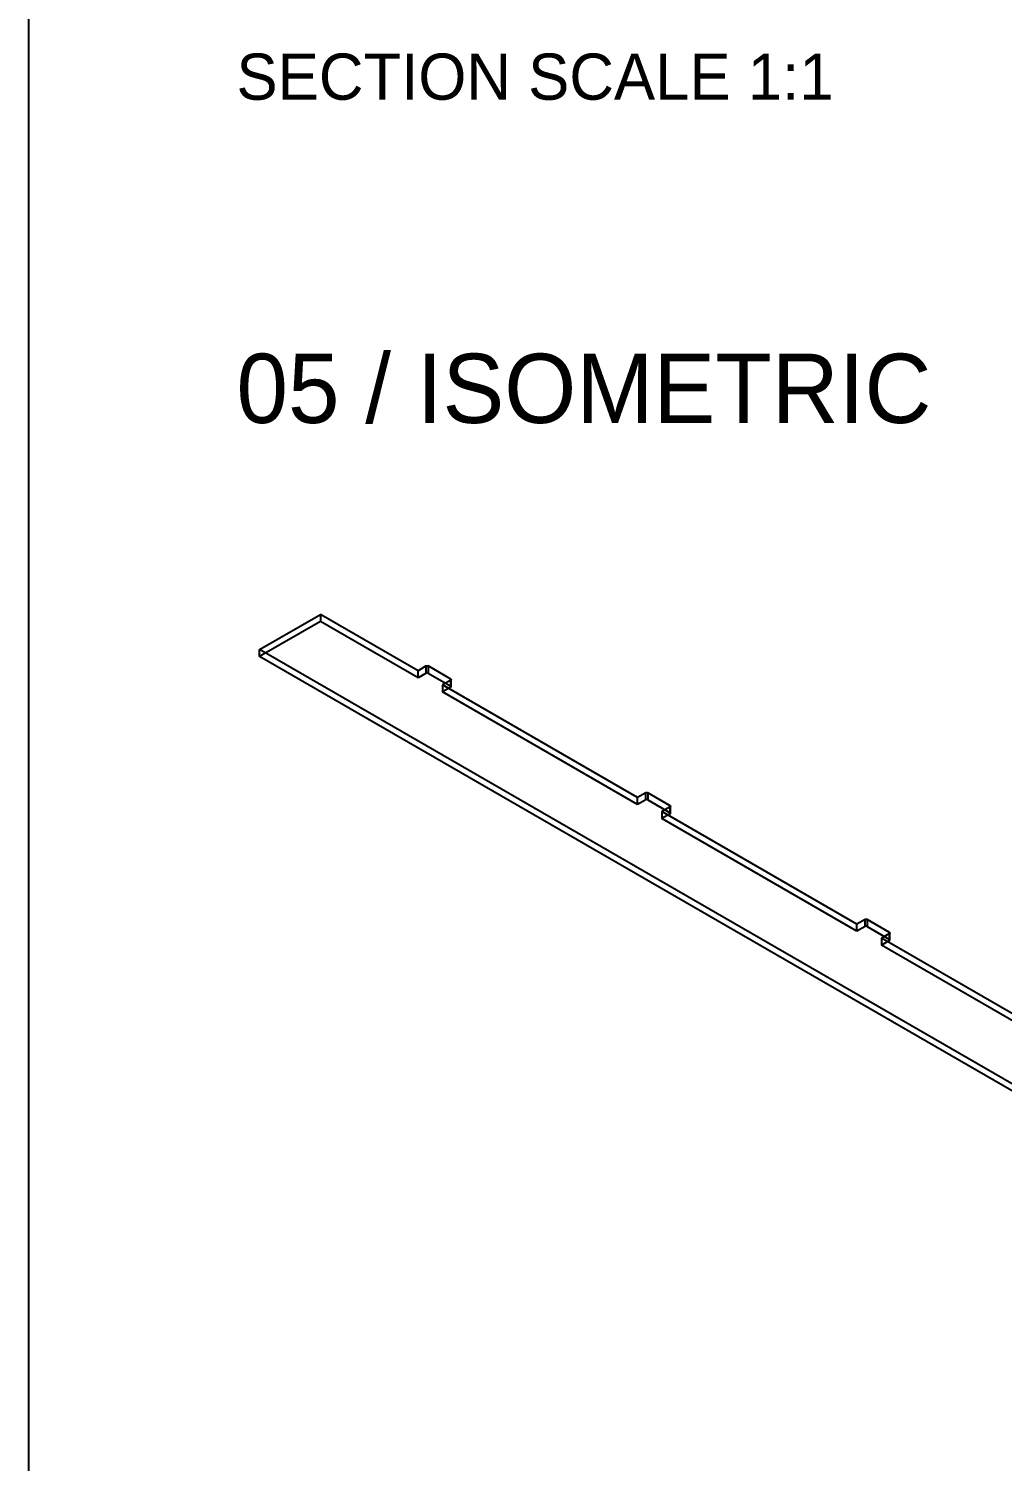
# Model space of a CAD drawing. Header units: inches. Extents: x 1.4 to 100.6, y 1.4 to 64.6.
# Drawn here: x 79.5 to 90.04, y 31.8 to 47.31 of the extents above; entities that cross this region are included whole.
import ezdxf

# ---------------------------------------------------------------- set-up
doc = ezdxf.new("R2010")
doc.units = ezdxf.units.IN
doc.header["$MEASUREMENT"] = 0

msp = doc.modelspace()

# ---------------------------------------------------------------- linework, layer by layer
at = {"layer": 'OUTLINE'}
for p, q in [((79.5, 56.625), (79.5, 5.583)), ((82, 40.588), (82.66, 40.969)), ((83.716, 40.36), (82.66, 40.969)), ((82.66, 40.969), (82.66, 40.893)), ((82.66, 40.893), (82, 40.512)), ((83.716, 40.283), (82.66, 40.893)), ((96.257, 32.357), (82, 40.588)), ((82, 40.512), (82, 40.588)), ((96.257, 32.281), (82, 40.512)), ((83.805, 40.411), (83.716, 40.36)), ((83.716, 40.283), (83.716, 40.36)), ((83.805, 40.335), (83.716, 40.283)), ((83.805, 40.411), (83.805, 40.411)), ((83.805, 40.411), (83.805, 40.411)), ((83.805, 40.411), (83.805, 40.411)), ((83.805, 40.411), (83.806, 40.411)), ((83.805, 40.335), (83.805, 40.411)), ((83.806, 40.335), (83.805, 40.335)), ((83.805, 40.335), (83.805, 40.335)), ((83.805, 40.335), (83.805, 40.335)), ((83.805, 40.335), (83.805, 40.335)), ((83.806, 40.411), (83.806, 40.412)), ((83.806, 40.412), (83.807, 40.412)), ((83.806, 40.411), (83.806, 40.411)), ((83.807, 40.335), (83.806, 40.335)), ((83.806, 40.335), (83.806, 40.335)), ((83.806, 40.335), (83.806, 40.335)), ((83.807, 40.412), (83.807, 40.412)), ((83.807, 40.412), (83.807, 40.412)), ((83.807, 40.412), (83.808, 40.412)), ((83.808, 40.336), (83.807, 40.336)), ((83.807, 40.336), (83.807, 40.336)), ((83.807, 40.336), (83.807, 40.335)), ((83.808, 40.412), (83.808, 40.412)), ((83.808, 40.412), (83.808, 40.412)), ((83.808, 40.412), (83.808, 40.412)), ((83.808, 40.412), (83.809, 40.412)), ((83.809, 40.336), (83.808, 40.336)), ((83.808, 40.336), (83.808, 40.336)), ((83.808, 40.336), (83.808, 40.336)), ((83.808, 40.336), (83.808, 40.336)), ((83.809, 40.412), (83.809, 40.413)), ((83.809, 40.413), (83.81, 40.413)), ((83.809, 40.412), (83.809, 40.412)), ((83.81, 40.336), (83.809, 40.336)), ((83.809, 40.336), (83.809, 40.336)), ((83.809, 40.336), (83.809, 40.336)), ((83.81, 40.413), (83.81, 40.413)), ((83.81, 40.413), (83.81, 40.413)), ((83.81, 40.413), (83.811, 40.413)), ((83.811, 40.337), (83.81, 40.337)), ((83.81, 40.337), (83.81, 40.337)), ((83.81, 40.337), (83.81, 40.336)), ((83.811, 40.413), (83.811, 40.413)), ((83.811, 40.413), (83.812, 40.413)), ((83.812, 40.337), (83.811, 40.337)), ((83.811, 40.337), (83.811, 40.337)), ((83.812, 40.413), (83.812, 40.413)), ((83.812, 40.413), (83.812, 40.413)), ((83.812, 40.413), (83.813, 40.413)), ((83.813, 40.337), (83.812, 40.337)), ((83.812, 40.337), (83.812, 40.337)), ((83.812, 40.337), (83.812, 40.337)), ((83.813, 40.413), (83.813, 40.413)), ((83.813, 40.413), (83.813, 40.413)), ((83.813, 40.413), (83.814, 40.413)), ((83.814, 40.337), (83.813, 40.337)), ((83.813, 40.337), (83.813, 40.337)), ((83.813, 40.337), (83.813, 40.337)), ((83.814, 40.413), (83.814, 40.413)), ((83.814, 40.413), (83.814, 40.413)), ((83.814, 40.413), (83.815, 40.413)), ((83.815, 40.337), (83.814, 40.337)), ((83.814, 40.337), (83.814, 40.337)), ((83.814, 40.337), (83.814, 40.337)), ((83.815, 40.413), (83.815, 40.413)), ((83.815, 40.413), (83.815, 40.413)), ((83.815, 40.413), (83.816, 40.413)), ((83.816, 40.337), (83.815, 40.337)), ((83.815, 40.337), (83.815, 40.337)), ((83.815, 40.337), (83.815, 40.337)), ((83.816, 40.413), (83.816, 40.413)), ((83.816, 40.413), (83.817, 40.413)), ((83.817, 40.337), (83.816, 40.337)), ((83.816, 40.337), (83.816, 40.337)), ((83.817, 40.413), (83.817, 40.413)), ((83.817, 40.413), (83.817, 40.413)), ((83.817, 40.413), (83.818, 40.413)), ((83.818, 40.337), (83.817, 40.337)), ((83.817, 40.337), (83.817, 40.337)), ((83.817, 40.337), (83.817, 40.337)), ((83.818, 40.413), (83.818, 40.413)), ((83.818, 40.413), (83.818, 40.413)), ((83.818, 40.413), (83.819, 40.413)), ((83.819, 40.337), (83.818, 40.337)), ((83.818, 40.337), (83.818, 40.337)), ((83.818, 40.337), (83.818, 40.337)), ((83.819, 40.413), (83.819, 40.413)), ((83.819, 40.413), (83.819, 40.413)), ((83.819, 40.413), (83.82, 40.413)), ((83.82, 40.337), (83.819, 40.337)), ((83.819, 40.337), (83.819, 40.337)), ((83.819, 40.337), (83.819, 40.337)), ((83.82, 40.413), (83.82, 40.413)), ((83.82, 40.413), (83.82, 40.413)), ((83.82, 40.413), (83.821, 40.413)), ((83.82, 40.336), (83.82, 40.337)), ((83.82, 40.337), (83.82, 40.337)), ((83.821, 40.336), (83.82, 40.336)), ((83.821, 40.413), (83.821, 40.412)), ((83.821, 40.412), (83.821, 40.412)), ((83.821, 40.412), (83.822, 40.412)), ((83.822, 40.336), (83.821, 40.336)), ((83.821, 40.336), (83.821, 40.336)), ((83.821, 40.336), (83.821, 40.336)), ((83.822, 40.412), (83.822, 40.412)), ((83.822, 40.412), (83.822, 40.412)), ((83.822, 40.412), (83.823, 40.412)), ((83.823, 40.336), (83.822, 40.336)), ((83.822, 40.336), (83.822, 40.336)), ((83.822, 40.336), (83.822, 40.336)), ((83.823, 40.412), (83.823, 40.412)), ((83.823, 40.412), (83.823, 40.412)), ((83.823, 40.412), (83.824, 40.412)), ((83.824, 40.335), (83.823, 40.336)), ((83.823, 40.336), (83.823, 40.336)), ((83.823, 40.336), (83.823, 40.336)), ((83.824, 40.412), (83.824, 40.412)), ((83.824, 40.412), (83.824, 40.411)), ((83.824, 40.411), (83.824, 40.411)), ((83.824, 40.411), (83.825, 40.411)), ((83.825, 40.335), (83.824, 40.335)), ((83.824, 40.335), (83.824, 40.335)), ((83.824, 40.335), (83.824, 40.335)), ((83.824, 40.335), (83.824, 40.335)), ((83.825, 40.411), (83.825, 40.411)), ((83.825, 40.411), (83.825, 40.411)), ((83.825, 40.411), (83.825, 40.411)), ((83.825, 40.411), (83.825, 40.335)), ((84.069, 40.27), (83.825, 40.411)), ((83.825, 40.335), (84.069, 40.194)), ((83.825, 40.335), (83.825, 40.335)), ((83.825, 40.335), (83.825, 40.335)), ((83.825, 40.335), (83.825, 40.335)), ((84.069, 40.258), (83.98, 40.207)), ((83.98, 40.207), (83.98, 40.131)), ((86.092, 38.988), (83.98, 40.207)), ((84.069, 40.182), (83.98, 40.131)), ((84.069, 40.194), (84.069, 40.27)), ((84.069, 40.27), (84.069, 40.27)), ((84.069, 40.27), (84.069, 40.27)), ((84.069, 40.27), (84.069, 40.27)), ((84.069, 40.27), (84.07, 40.27)), ((84.07, 40.259), (84.069, 40.259)), ((84.069, 40.259), (84.069, 40.259)), ((84.069, 40.259), (84.069, 40.258)), ((84.069, 40.258), (84.069, 40.182)), ((84.069, 40.258), (84.069, 40.258)), ((84.07, 40.193), (84.069, 40.194)), ((84.069, 40.194), (84.069, 40.194)), ((84.069, 40.194), (84.069, 40.194)), ((84.069, 40.194), (84.069, 40.194)), ((84.069, 40.182), (84.069, 40.183)), ((84.069, 40.183), (84.07, 40.183)), ((84.069, 40.182), (84.069, 40.182)), ((84.069, 40.182), (84.069, 40.182)), ((84.07, 40.27), (84.07, 40.27)), ((84.07, 40.27), (84.07, 40.269)), ((84.07, 40.269), (84.07, 40.269)), ((84.07, 40.269), (84.071, 40.269)), ((84.071, 40.26), (84.07, 40.259)), ((84.07, 40.259), (84.07, 40.259)), ((84.07, 40.259), (84.07, 40.259)), ((84.07, 40.259), (84.07, 40.259)), ((84.071, 40.193), (84.07, 40.193)), ((84.07, 40.193), (84.07, 40.193)), ((84.07, 40.193), (84.07, 40.193)), ((84.07, 40.193), (84.07, 40.193)), ((84.07, 40.183), (84.07, 40.183)), ((84.07, 40.183), (84.07, 40.183)), ((84.07, 40.183), (84.07, 40.183)), ((84.07, 40.183), (84.071, 40.183)), ((84.071, 40.269), (84.071, 40.269)), ((84.071, 40.269), (84.071, 40.269)), ((84.071, 40.269), (84.071, 40.268)), ((84.071, 40.268), (84.071, 40.268)), ((84.071, 40.268), (84.071, 40.268)), ((84.071, 40.268), (84.072, 40.268)), ((84.072, 40.261), (84.071, 40.26)), ((84.071, 40.26), (84.071, 40.26)), ((84.071, 40.26), (84.071, 40.26)), ((84.071, 40.26), (84.071, 40.26)), ((84.071, 40.26), (84.071, 40.26)), ((84.071, 40.26), (84.071, 40.26)), ((84.071, 40.192), (84.071, 40.193)), ((84.071, 40.193), (84.071, 40.193)), ((84.072, 40.192), (84.071, 40.192)), ((84.071, 40.192), (84.071, 40.192)), ((84.071, 40.192), (84.071, 40.192)), ((84.071, 40.192), (84.071, 40.192)), ((84.071, 40.183), (84.071, 40.184)), ((84.071, 40.184), (84.071, 40.184)), ((84.071, 40.184), (84.071, 40.184)), ((84.071, 40.184), (84.071, 40.184)), ((84.071, 40.184), (84.071, 40.184)), ((84.071, 40.184), (84.072, 40.184)), ((84.072, 40.268), (84.072, 40.268)), ((84.072, 40.268), (84.072, 40.268)), ((84.072, 40.268), (84.072, 40.267)), ((84.072, 40.267), (84.072, 40.267)), ((84.072, 40.267), (84.072, 40.267)), ((84.072, 40.267), (84.072, 40.267)), ((84.072, 40.267), (84.072, 40.267)), ((84.072, 40.267), (84.073, 40.266)), ((84.073, 40.262), (84.072, 40.262)), ((84.072, 40.262), (84.072, 40.262)), ((84.072, 40.262), (84.072, 40.262)), ((84.072, 40.262), (84.072, 40.261)), ((84.072, 40.261), (84.072, 40.261)), ((84.072, 40.261), (84.072, 40.261)), ((84.072, 40.261), (84.072, 40.261)), ((84.072, 40.261), (84.072, 40.261)), ((84.072, 40.191), (84.072, 40.192)), ((84.072, 40.192), (84.072, 40.192)), ((84.072, 40.19), (84.072, 40.191)), ((84.072, 40.191), (84.072, 40.191)), ((84.072, 40.191), (84.072, 40.191)), ((84.072, 40.191), (84.072, 40.191)), ((84.072, 40.191), (84.072, 40.191)), ((84.073, 40.19), (84.072, 40.19)), ((84.072, 40.185), (84.072, 40.186)), ((84.072, 40.186), (84.072, 40.186)), ((84.072, 40.186), (84.073, 40.186)), ((84.072, 40.184), (84.072, 40.185)), ((84.072, 40.185), (84.072, 40.185)), ((84.072, 40.185), (84.072, 40.185)), ((84.072, 40.185), (84.072, 40.185)), ((84.072, 40.185), (84.072, 40.185)), ((84.073, 40.266), (84.073, 40.266)), ((84.073, 40.266), (84.073, 40.266)), ((84.073, 40.266), (84.073, 40.266)), ((84.073, 40.266), (84.073, 40.266)), ((84.073, 40.266), (84.073, 40.265)), ((84.073, 40.265), (84.073, 40.265)), ((84.073, 40.265), (84.073, 40.265)), ((84.073, 40.265), (84.073, 40.265)), ((84.073, 40.265), (84.073, 40.265)), ((84.073, 40.265), (84.073, 40.264)), ((84.073, 40.264), (84.073, 40.264)), ((84.073, 40.264), (84.073, 40.264)), ((84.073, 40.264), (84.073, 40.264)), ((84.073, 40.264), (84.073, 40.263)), ((84.073, 40.263), (84.073, 40.263)), ((84.073, 40.263), (84.073, 40.263)), ((84.073, 40.263), (84.073, 40.263)), ((84.073, 40.263), (84.073, 40.263)), ((84.073, 40.263), (84.073, 40.262)), ((84.073, 40.262), (84.073, 40.262)), ((84.073, 40.189), (84.073, 40.19)), ((84.073, 40.19), (84.073, 40.19)), ((84.073, 40.19), (84.073, 40.19)), ((84.073, 40.19), (84.073, 40.19)), ((84.073, 40.188), (84.073, 40.189)), ((84.073, 40.189), (84.073, 40.189)), ((84.073, 40.189), (84.073, 40.189)), ((84.073, 40.189), (84.073, 40.189)), ((84.073, 40.189), (84.073, 40.189)), ((84.073, 40.187), (84.073, 40.188)), ((84.073, 40.188), (84.073, 40.188)), ((84.073, 40.188), (84.073, 40.188)), ((84.073, 40.188), (84.073, 40.188)), ((84.073, 40.186), (84.073, 40.187)), ((84.073, 40.187), (84.073, 40.187)), ((84.073, 40.187), (84.073, 40.187)), ((84.073, 40.187), (84.073, 40.187)), ((84.073, 40.187), (84.073, 40.187)), ((84.073, 40.186), (84.073, 40.186)), ((84.073, 40.186), (84.073, 40.186)), ((86.092, 38.911), (83.98, 40.131)), ((86.181, 39.039), (86.092, 38.988)), ((86.092, 38.911), (86.092, 38.988)), ((86.181, 38.963), (86.092, 38.911)), ((86.181, 39.039), (86.181, 39.039)), ((86.181, 39.039), (86.181, 39.039)), ((86.181, 39.039), (86.182, 39.039)), ((86.181, 38.963), (86.181, 39.039)), ((86.182, 38.963), (86.181, 38.963)), ((86.181, 38.963), (86.181, 38.963)), ((86.181, 38.963), (86.181, 38.963)), ((86.182, 39.039), (86.182, 39.04)), ((86.182, 39.04), (86.182, 39.04)), ((86.182, 39.04), (86.183, 39.04)), ((86.182, 39.039), (86.182, 39.039)), ((86.183, 38.964), (86.182, 38.963)), ((86.182, 38.963), (86.182, 38.963)), ((86.182, 38.963), (86.182, 38.963)), ((86.182, 38.963), (86.182, 38.963)), ((86.183, 39.04), (86.183, 39.04)), ((86.183, 39.04), (86.183, 39.04)), ((86.183, 39.04), (86.184, 39.04)), ((86.184, 38.964), (86.183, 38.964)), ((86.183, 38.964), (86.183, 38.964)), ((86.183, 38.964), (86.183, 38.964)), ((86.184, 39.04), (86.184, 39.04)), ((86.184, 39.04), (86.184, 39.04)), ((86.184, 39.04), (86.185, 39.04)), ((86.185, 38.964), (86.184, 38.964)), ((86.184, 38.964), (86.184, 38.964)), ((86.184, 38.964), (86.184, 38.964)), ((86.185, 39.04), (86.185, 39.041)), ((86.185, 39.041), (86.185, 39.041)), ((86.185, 39.041), (86.186, 39.041)), ((86.186, 38.964), (86.185, 38.964)), ((86.185, 38.964), (86.185, 38.964)), ((86.185, 38.964), (86.185, 38.964)), ((86.186, 39.041), (86.186, 39.041)), ((86.186, 39.041), (86.186, 39.041)), ((86.186, 39.041), (86.187, 39.041)), ((86.187, 38.965), (86.186, 38.965)), ((86.186, 38.965), (86.186, 38.965)), ((86.186, 38.965), (86.186, 38.964)), ((86.187, 39.041), (86.187, 39.041)), ((86.187, 39.041), (86.187, 39.041)), ((86.187, 39.041), (86.188, 39.041)), ((86.188, 38.965), (86.187, 38.965)), ((86.187, 38.965), (86.187, 38.965)), ((86.187, 38.965), (86.187, 38.965)), ((86.188, 39.041), (86.188, 39.041)), ((86.188, 39.041), (86.188, 39.041)), ((86.188, 39.041), (86.189, 39.041)), ((86.189, 38.965), (86.188, 38.965)), ((86.188, 38.965), (86.188, 38.965)), ((86.188, 38.965), (86.188, 38.965)), ((86.189, 39.041), (86.189, 39.041)), ((86.189, 39.041), (86.189, 39.041)), ((86.189, 39.041), (86.19, 39.041)), ((86.19, 38.965), (86.189, 38.965)), ((86.189, 38.965), (86.189, 38.965)), ((86.189, 38.965), (86.189, 38.965)), ((86.19, 39.041), (86.19, 39.041)), ((86.19, 39.041), (86.19, 39.041)), ((86.19, 39.041), (86.191, 39.041)), ((86.191, 38.965), (86.19, 38.965)), ((86.19, 38.965), (86.19, 38.965)), ((86.19, 38.965), (86.19, 38.965)), ((86.191, 39.041), (86.191, 39.041)), ((86.191, 39.041), (86.192, 39.041)), ((86.192, 38.965), (86.191, 38.965)), ((86.191, 38.965), (86.191, 38.965)), ((86.192, 39.041), (86.192, 39.041)), ((86.192, 39.041), (86.192, 39.041)), ((86.192, 39.041), (86.193, 39.041)), ((86.193, 38.965), (86.192, 38.965)), ((86.192, 38.965), (86.192, 38.965)), ((86.192, 38.965), (86.192, 38.965)), ((86.193, 39.041), (86.193, 39.041)), ((86.193, 39.041), (86.193, 39.041)), ((86.193, 39.041), (86.194, 39.041)), ((86.194, 38.965), (86.193, 38.965)), ((86.193, 38.965), (86.193, 38.965)), ((86.193, 38.965), (86.193, 38.965)), ((86.194, 39.041), (86.194, 39.041)), ((86.194, 39.041), (86.194, 39.041)), ((86.194, 39.041), (86.195, 39.041)), ((86.195, 38.965), (86.194, 38.965)), ((86.194, 38.965), (86.194, 38.965)), ((86.194, 38.965), (86.194, 38.965)), ((86.195, 39.041), (86.195, 39.041)), ((86.195, 39.041), (86.195, 39.041)), ((86.195, 39.041), (86.196, 39.041)), ((86.196, 38.965), (86.195, 38.965)), ((86.195, 38.965), (86.195, 38.965)), ((86.195, 38.965), (86.195, 38.965)), ((86.196, 39.041), (86.196, 39.041)), ((86.196, 39.041), (86.196, 39.041)), ((86.196, 39.041), (86.197, 39.041)), ((86.197, 38.964), (86.196, 38.965)), ((86.196, 38.965), (86.196, 38.965)), ((86.196, 38.965), (86.196, 38.965)), ((86.197, 39.041), (86.197, 39.041)), ((86.197, 39.041), (86.197, 39.041)), ((86.197, 39.041), (86.198, 39.04)), ((86.198, 38.964), (86.197, 38.964)), ((86.197, 38.964), (86.197, 38.964)), ((86.197, 38.964), (86.197, 38.964)), ((86.198, 39.04), (86.198, 39.04)), ((86.198, 39.04), (86.198, 39.04)), ((86.198, 39.04), (86.199, 39.04)), ((86.199, 38.964), (86.198, 38.964)), ((86.198, 38.964), (86.198, 38.964)), ((86.198, 38.964), (86.198, 38.964)), ((86.199, 39.04), (86.199, 39.04)), ((86.199, 39.04), (86.199, 39.04)), ((86.199, 39.04), (86.2, 39.04)), ((86.2, 38.964), (86.199, 38.964)), ((86.199, 38.964), (86.199, 38.964)), ((86.199, 38.964), (86.199, 38.964)), ((86.2, 39.04), (86.2, 39.04)), ((86.2, 39.04), (86.2, 39.04)), ((86.2, 39.04), (86.201, 39.039)), ((86.2, 38.963), (86.2, 38.964)), ((86.201, 38.963), (86.2, 38.963)), ((86.2, 38.963), (86.2, 38.963)), ((86.201, 39.039), (86.201, 39.039)), ((86.201, 39.039), (86.201, 39.039)), ((86.201, 39.039), (86.201, 39.039)), ((86.201, 39.039), (86.202, 39.039)), ((86.202, 38.963), (86.201, 38.963)), ((86.201, 38.963), (86.201, 38.963)), ((86.201, 38.963), (86.201, 38.963)), ((86.201, 38.963), (86.201, 38.963)), ((86.202, 39.039), (86.202, 38.963)), ((86.445, 38.898), (86.202, 39.039)), ((86.202, 38.963), (86.445, 38.822)), ((86.445, 38.886), (86.356, 38.835)), ((86.356, 38.835), (86.356, 38.759)), ((88.468, 37.616), (86.356, 38.835)), ((86.445, 38.81), (86.356, 38.759)), ((86.445, 38.822), (86.445, 38.898)), ((86.445, 38.898), (86.445, 38.898)), ((86.445, 38.898), (86.445, 38.898)), ((86.445, 38.898), (86.446, 38.898)), ((86.446, 38.887), (86.445, 38.887)), ((86.445, 38.887), (86.445, 38.887)), ((86.445, 38.887), (86.445, 38.886)), ((86.445, 38.886), (86.445, 38.81)), ((86.446, 38.822), (86.445, 38.822)), ((86.445, 38.822), (86.445, 38.822)), ((86.445, 38.822), (86.445, 38.822)), ((86.445, 38.81), (86.445, 38.811)), ((86.445, 38.811), (86.446, 38.811)), ((86.445, 38.81), (86.445, 38.81)), ((86.446, 38.898), (86.446, 38.898)), ((86.446, 38.898), (86.446, 38.898)), ((86.446, 38.898), (86.446, 38.897)), ((86.446, 38.897), (86.446, 38.897)), ((86.446, 38.897), (86.447, 38.897)), ((86.447, 38.888), (86.446, 38.888)), ((86.446, 38.888), (86.446, 38.887)), ((86.446, 38.887), (86.446, 38.887)), ((86.446, 38.887), (86.446, 38.887)), ((86.446, 38.887), (86.446, 38.887)), ((86.446, 38.821), (86.446, 38.822)), ((86.446, 38.822), (86.446, 38.822)), ((86.447, 38.821), (86.446, 38.821)), ((86.446, 38.821), (86.446, 38.821)), ((86.446, 38.821), (86.446, 38.821)), ((86.446, 38.811), (86.446, 38.811)), ((86.446, 38.811), (86.446, 38.811)), ((86.446, 38.811), (86.446, 38.811)), ((86.446, 38.811), (86.446, 38.811)), ((86.446, 38.811), (86.447, 38.811)), ((86.447, 38.897), (86.447, 38.897)), ((86.447, 38.897), (86.447, 38.897)), ((86.447, 38.897), (86.447, 38.897)), ((86.447, 38.897), (86.447, 38.896)), ((86.447, 38.896), (86.448, 38.896)), ((86.448, 38.889), (86.447, 38.888)), ((86.447, 38.888), (86.447, 38.888)), ((86.447, 38.888), (86.447, 38.888)), ((86.447, 38.888), (86.447, 38.888)), ((86.447, 38.888), (86.447, 38.888)), ((86.447, 38.82), (86.447, 38.821)), ((86.447, 38.821), (86.447, 38.821)), ((86.447, 38.821), (86.447, 38.821)), ((86.448, 38.82), (86.447, 38.82)), ((86.447, 38.82), (86.447, 38.82)), ((86.447, 38.811), (86.447, 38.812)), ((86.447, 38.812), (86.447, 38.812)), ((86.447, 38.812), (86.447, 38.812)), ((86.447, 38.812), (86.447, 38.812)), ((86.447, 38.812), (86.448, 38.812)), ((86.448, 38.896), (86.448, 38.896)), ((86.448, 38.896), (86.448, 38.896)), ((86.448, 38.896), (86.448, 38.896)), ((86.448, 38.896), (86.448, 38.895)), ((86.448, 38.895), (86.448, 38.895)), ((86.448, 38.895), (86.448, 38.895)), ((86.448, 38.895), (86.448, 38.895)), ((86.448, 38.895), (86.449, 38.895)), ((86.449, 38.89), (86.448, 38.89)), ((86.448, 38.89), (86.448, 38.89)), ((86.448, 38.89), (86.448, 38.89)), ((86.448, 38.89), (86.448, 38.889)), ((86.448, 38.889), (86.448, 38.889)), ((86.448, 38.889), (86.448, 38.889)), ((86.448, 38.889), (86.448, 38.889)), ((86.448, 38.889), (86.448, 38.889)), ((86.448, 38.819), (86.448, 38.82)), ((86.448, 38.82), (86.448, 38.82)), ((86.448, 38.82), (86.448, 38.82)), ((86.449, 38.818), (86.448, 38.819)), ((86.448, 38.819), (86.448, 38.819)), ((86.448, 38.819), (86.448, 38.819)), ((86.448, 38.819), (86.448, 38.819)), ((86.448, 38.819), (86.448, 38.819)), ((86.448, 38.813), (86.448, 38.814)), ((86.448, 38.814), (86.448, 38.814)), ((86.448, 38.814), (86.449, 38.814)), ((86.448, 38.812), (86.448, 38.813)), ((86.448, 38.813), (86.448, 38.813)), ((86.448, 38.813), (86.448, 38.813)), ((86.448, 38.813), (86.448, 38.813)), ((86.448, 38.813), (86.448, 38.813)), ((86.449, 38.895), (86.449, 38.894)), ((86.449, 38.894), (86.449, 38.894)), ((86.449, 38.894), (86.449, 38.894)), ((86.449, 38.894), (86.449, 38.894)), ((86.449, 38.894), (86.449, 38.894)), ((86.449, 38.894), (86.449, 38.893)), ((86.449, 38.893), (86.449, 38.893)), ((86.449, 38.893), (86.449, 38.893)), ((86.449, 38.893), (86.449, 38.893)), ((86.449, 38.893), (86.449, 38.893)), ((86.449, 38.893), (86.449, 38.892)), ((86.449, 38.892), (86.449, 38.892)), ((86.449, 38.892), (86.449, 38.892)), ((86.449, 38.892), (86.449, 38.892)), ((86.449, 38.892), (86.449, 38.892)), ((86.449, 38.892), (86.449, 38.891)), ((86.449, 38.891), (86.449, 38.891)), ((86.449, 38.891), (86.449, 38.891)), ((86.449, 38.891), (86.449, 38.891)), ((86.449, 38.891), (86.449, 38.891)), ((86.449, 38.891), (86.449, 38.89)), ((86.449, 38.89), (86.449, 38.89)), ((86.449, 38.817), (86.449, 38.818)), ((86.449, 38.818), (86.449, 38.818)), ((86.449, 38.818), (86.449, 38.818)), ((86.449, 38.818), (86.449, 38.818)), ((86.449, 38.818), (86.449, 38.818)), ((86.449, 38.816), (86.449, 38.817)), ((86.449, 38.817), (86.449, 38.817)), ((86.449, 38.817), (86.449, 38.817)), ((86.449, 38.817), (86.449, 38.817)), ((86.449, 38.817), (86.449, 38.817)), ((86.449, 38.815), (86.449, 38.816)), ((86.449, 38.816), (86.449, 38.816)), ((86.449, 38.816), (86.449, 38.816)), ((86.449, 38.816), (86.449, 38.816)), ((86.449, 38.816), (86.449, 38.816)), ((86.449, 38.814), (86.449, 38.815)), ((86.449, 38.815), (86.449, 38.815)), ((86.449, 38.815), (86.449, 38.815)), ((86.449, 38.815), (86.449, 38.815)), ((86.449, 38.815), (86.449, 38.815)), ((86.449, 38.814), (86.449, 38.814)), ((86.449, 38.814), (86.449, 38.814)), ((88.468, 37.54), (86.356, 38.759)), ((88.557, 37.667), (88.468, 37.616)), ((88.468, 37.54), (88.468, 37.616)), ((88.557, 37.591), (88.468, 37.54)), ((88.557, 37.591), (88.557, 37.667)), ((88.557, 37.667), (88.557, 37.667)), ((88.557, 37.667), (88.557, 37.667)), ((88.557, 37.667), (88.558, 37.667)), ((88.558, 37.591), (88.557, 37.591)), ((88.557, 37.591), (88.557, 37.591)), ((88.557, 37.591), (88.557, 37.591)), ((88.558, 37.667), (88.558, 37.668)), ((88.558, 37.668), (88.558, 37.668)), ((88.558, 37.668), (88.559, 37.668)), ((88.559, 37.592), (88.558, 37.591)), ((88.558, 37.591), (88.558, 37.591)), ((88.558, 37.591), (88.558, 37.591)), ((88.559, 37.668), (88.559, 37.668)), ((88.559, 37.668), (88.559, 37.668)), ((88.559, 37.668), (88.559, 37.668)), ((88.559, 37.668), (88.56, 37.668)), ((88.56, 37.592), (88.559, 37.592)), ((88.559, 37.592), (88.559, 37.592)), ((88.559, 37.592), (88.559, 37.592)), ((88.559, 37.592), (88.559, 37.592)), ((88.56, 37.668), (88.561, 37.669)), ((88.56, 37.668), (88.56, 37.668)), ((88.56, 37.668), (88.56, 37.668)), ((88.561, 37.592), (88.56, 37.592)), ((88.56, 37.592), (88.56, 37.592)), ((88.56, 37.592), (88.56, 37.592)), ((88.561, 37.669), (88.561, 37.669)), ((88.561, 37.669), (88.561, 37.669)), ((88.561, 37.669), (88.562, 37.669)), ((88.562, 37.593), (88.561, 37.593)), ((88.561, 37.593), (88.561, 37.592)), ((88.561, 37.592), (88.561, 37.592)), ((88.562, 37.669), (88.562, 37.669)), ((88.562, 37.669), (88.562, 37.669)), ((88.562, 37.669), (88.563, 37.669)), ((88.563, 37.593), (88.562, 37.593)), ((88.562, 37.593), (88.562, 37.593)), ((88.562, 37.593), (88.562, 37.593)), ((88.563, 37.669), (88.563, 37.669)), ((88.563, 37.669), (88.563, 37.669)), ((88.563, 37.669), (88.564, 37.669)), ((88.564, 37.593), (88.563, 37.593)), ((88.563, 37.593), (88.563, 37.593)), ((88.563, 37.593), (88.563, 37.593)), ((88.564, 37.669), (88.564, 37.669)), ((88.564, 37.669), (88.564, 37.669)), ((88.564, 37.669), (88.565, 37.669)), ((88.565, 37.593), (88.564, 37.593)), ((88.564, 37.593), (88.564, 37.593)), ((88.564, 37.593), (88.564, 37.593)), ((88.565, 37.669), (88.565, 37.669)), ((88.565, 37.669), (88.565, 37.669)), ((88.565, 37.669), (88.566, 37.669)), ((88.566, 37.593), (88.565, 37.593)), ((88.565, 37.593), (88.565, 37.593)), ((88.565, 37.593), (88.565, 37.593)), ((88.566, 37.669), (88.566, 37.669)), ((88.566, 37.669), (88.567, 37.669)), ((88.567, 37.593), (88.566, 37.593)), ((88.566, 37.593), (88.566, 37.593)), ((88.567, 37.669), (88.567, 37.669)), ((88.567, 37.669), (88.567, 37.669)), ((88.567, 37.669), (88.568, 37.669)), ((88.568, 37.593), (88.567, 37.593)), ((88.567, 37.593), (88.567, 37.593)), ((88.567, 37.593), (88.567, 37.593)), ((88.568, 37.669), (88.568, 37.669)), ((88.568, 37.669), (88.568, 37.669)), ((88.568, 37.669), (88.569, 37.669)), ((88.569, 37.593), (88.568, 37.593)), ((88.568, 37.593), (88.568, 37.593)), ((88.568, 37.593), (88.568, 37.593)), ((88.569, 37.669), (88.569, 37.669)), ((88.569, 37.669), (88.569, 37.669)), ((88.569, 37.669), (88.57, 37.669)), ((88.57, 37.593), (88.569, 37.593)), ((88.569, 37.593), (88.569, 37.593)), ((88.569, 37.593), (88.569, 37.593)), ((88.57, 37.669), (88.57, 37.669)), ((88.57, 37.669), (88.571, 37.669)), ((88.571, 37.593), (88.57, 37.593)), ((88.57, 37.593), (88.57, 37.593)), ((88.571, 37.669), (88.571, 37.669)), ((88.571, 37.669), (88.571, 37.669)), ((88.571, 37.669), (88.572, 37.669)), ((88.572, 37.593), (88.571, 37.593)), ((88.571, 37.593), (88.571, 37.593)), ((88.571, 37.593), (88.571, 37.593)), ((88.572, 37.669), (88.572, 37.669)), ((88.572, 37.669), (88.572, 37.669)), ((88.572, 37.669), (88.573, 37.669)), ((88.573, 37.593), (88.572, 37.593)), ((88.572, 37.593), (88.572, 37.593)), ((88.572, 37.593), (88.572, 37.593)), ((88.573, 37.669), (88.573, 37.669)), ((88.573, 37.669), (88.573, 37.669)), ((88.573, 37.669), (88.574, 37.669)), ((88.574, 37.592), (88.573, 37.593)), ((88.573, 37.593), (88.573, 37.593)), ((88.573, 37.593), (88.573, 37.593)), ((88.574, 37.669), (88.574, 37.669)), ((88.574, 37.669), (88.574, 37.668)), ((88.574, 37.668), (88.575, 37.668)), ((88.575, 37.592), (88.574, 37.592)), ((88.574, 37.592), (88.574, 37.592)), ((88.574, 37.592), (88.574, 37.592)), ((88.575, 37.668), (88.575, 37.668)), ((88.575, 37.668), (88.575, 37.668)), ((88.575, 37.668), (88.575, 37.668)), ((88.575, 37.668), (88.576, 37.668)), ((88.576, 37.592), (88.575, 37.592)), ((88.575, 37.592), (88.575, 37.592)), ((88.575, 37.592), (88.575, 37.592)), ((88.575, 37.592), (88.575, 37.592)), ((88.576, 37.668), (88.576, 37.668)), ((88.576, 37.668), (88.576, 37.668)), ((88.576, 37.668), (88.577, 37.668)), ((88.576, 37.591), (88.576, 37.592)), ((88.576, 37.592), (88.576, 37.592)), ((88.577, 37.591), (88.576, 37.591)), ((88.577, 37.668), (88.577, 37.667)), ((88.577, 37.667), (88.577, 37.667)), ((88.577, 37.667), (88.577, 37.667)), ((88.577, 37.667), (88.578, 37.667)), ((88.578, 37.591), (88.577, 37.591)), ((88.577, 37.591), (88.577, 37.591)), ((88.577, 37.591), (88.577, 37.591)), ((88.577, 37.591), (88.577, 37.591)), ((88.578, 37.667), (88.578, 37.591)), ((88.821, 37.527), (88.578, 37.667)), ((88.578, 37.591), (88.821, 37.45)), ((88.821, 37.515), (88.732, 37.463)), ((90.844, 36.244), (88.732, 37.463)), ((88.732, 37.463), (88.732, 37.387)), ((88.821, 37.438), (88.732, 37.387)), ((90.844, 36.168), (88.732, 37.387)), ((88.821, 37.527), (88.821, 37.526)), ((88.821, 37.45), (88.821, 37.527)), ((88.821, 37.526), (88.821, 37.526)), ((88.821, 37.526), (88.822, 37.526)), ((88.822, 37.515), (88.821, 37.515)), ((88.821, 37.515), (88.821, 37.515)), ((88.821, 37.515), (88.821, 37.515)), ((88.821, 37.515), (88.821, 37.438)), ((88.822, 37.45), (88.821, 37.45)), ((88.821, 37.45), (88.821, 37.45)), ((88.821, 37.45), (88.821, 37.45)), ((88.821, 37.438), (88.821, 37.439)), ((88.821, 37.439), (88.822, 37.439)), ((88.821, 37.438), (88.821, 37.438)), ((88.822, 37.526), (88.822, 37.526)), ((88.822, 37.526), (88.822, 37.526)), ((88.822, 37.526), (88.822, 37.526)), ((88.822, 37.526), (88.823, 37.525)), ((88.823, 37.516), (88.822, 37.515)), ((88.822, 37.515), (88.822, 37.515)), ((88.822, 37.515), (88.822, 37.515)), ((88.822, 37.515), (88.822, 37.515)), ((88.822, 37.449), (88.822, 37.45)), ((88.822, 37.45), (88.822, 37.45)), ((88.822, 37.45), (88.822, 37.45)), ((88.823, 37.449), (88.822, 37.449)), ((88.822, 37.439), (88.822, 37.439)), ((88.822, 37.439), (88.822, 37.439)), ((88.822, 37.439), (88.822, 37.439)), ((88.822, 37.439), (88.823, 37.439)), ((88.823, 37.525), (88.823, 37.525)), ((88.823, 37.525), (88.823, 37.525)), ((88.823, 37.525), (88.823, 37.525)), ((88.823, 37.525), (88.823, 37.525)), ((88.823, 37.525), (88.823, 37.525)), ((88.823, 37.525), (88.824, 37.524)), ((88.824, 37.517), (88.823, 37.517)), ((88.823, 37.517), (88.823, 37.516)), ((88.823, 37.516), (88.823, 37.516)), ((88.823, 37.516), (88.823, 37.516)), ((88.823, 37.516), (88.823, 37.516)), ((88.823, 37.516), (88.823, 37.516)), ((88.823, 37.448), (88.823, 37.449)), ((88.823, 37.449), (88.823, 37.449)), ((88.823, 37.449), (88.823, 37.449)), ((88.823, 37.449), (88.823, 37.449)), ((88.823, 37.449), (88.823, 37.449)), ((88.824, 37.448), (88.823, 37.448)), ((88.823, 37.44), (88.824, 37.441)), ((88.823, 37.439), (88.823, 37.44)), ((88.823, 37.44), (88.823, 37.44)), ((88.823, 37.44), (88.823, 37.44)), ((88.823, 37.44), (88.823, 37.44)), ((88.823, 37.44), (88.823, 37.44)), ((88.824, 37.524), (88.824, 37.524)), ((88.824, 37.524), (88.824, 37.524)), ((88.824, 37.524), (88.824, 37.524)), ((88.824, 37.524), (88.824, 37.524)), ((88.824, 37.524), (88.824, 37.523)), ((88.824, 37.523), (88.824, 37.523)), ((88.824, 37.523), (88.825, 37.523)), ((88.825, 37.518), (88.824, 37.518)), ((88.824, 37.518), (88.824, 37.518)), ((88.824, 37.518), (88.824, 37.517)), ((88.824, 37.517), (88.824, 37.517)), ((88.824, 37.517), (88.824, 37.517)), ((88.824, 37.517), (88.824, 37.517)), ((88.824, 37.517), (88.824, 37.517)), ((88.824, 37.447), (88.824, 37.448)), ((88.824, 37.448), (88.824, 37.448)), ((88.824, 37.448), (88.824, 37.448)), ((88.824, 37.448), (88.824, 37.448)), ((88.825, 37.447), (88.824, 37.447)), ((88.824, 37.447), (88.824, 37.447)), ((88.824, 37.447), (88.824, 37.447)), ((88.824, 37.441), (88.824, 37.442)), ((88.824, 37.442), (88.825, 37.442)), ((88.824, 37.441), (88.824, 37.441)), ((88.824, 37.441), (88.824, 37.441)), ((88.824, 37.441), (88.824, 37.441)), ((88.824, 37.441), (88.824, 37.441)), ((88.824, 37.441), (88.824, 37.441)), ((88.825, 37.523), (88.825, 37.523)), ((88.825, 37.523), (88.825, 37.523)), ((88.825, 37.523), (88.825, 37.522)), ((88.825, 37.522), (88.825, 37.522)), ((88.825, 37.522), (88.825, 37.522)), ((88.825, 37.522), (88.825, 37.522)), ((88.825, 37.522), (88.825, 37.522)), ((88.825, 37.522), (88.825, 37.521)), ((88.825, 37.521), (88.825, 37.521)), ((88.825, 37.521), (88.825, 37.521)), ((88.825, 37.521), (88.825, 37.521)), ((88.825, 37.521), (88.825, 37.521)), ((88.825, 37.521), (88.825, 37.52)), ((88.825, 37.52), (88.825, 37.52)), ((88.825, 37.52), (88.825, 37.52)), ((88.825, 37.52), (88.825, 37.52)), ((88.825, 37.52), (88.825, 37.519)), ((88.825, 37.519), (88.825, 37.519)), ((88.825, 37.519), (88.825, 37.519)), ((88.825, 37.519), (88.825, 37.519)), ((88.825, 37.519), (88.825, 37.519)), ((88.825, 37.519), (88.825, 37.518)), ((88.825, 37.518), (88.825, 37.518)), ((88.825, 37.518), (88.825, 37.518)), ((88.825, 37.446), (88.825, 37.447)), ((88.825, 37.447), (88.825, 37.447)), ((88.825, 37.445), (88.825, 37.446)), ((88.825, 37.446), (88.825, 37.446)), ((88.825, 37.446), (88.825, 37.446)), ((88.825, 37.446), (88.825, 37.446)), ((88.825, 37.446), (88.825, 37.446)), ((88.825, 37.444), (88.825, 37.445)), ((88.825, 37.445), (88.825, 37.445)), ((88.825, 37.445), (88.825, 37.445)), ((88.825, 37.445), (88.825, 37.445)), ((88.825, 37.445), (88.825, 37.445)), ((88.825, 37.443), (88.825, 37.444)), ((88.825, 37.444), (88.825, 37.444)), ((88.825, 37.444), (88.825, 37.444)), ((88.825, 37.444), (88.825, 37.444)), ((88.825, 37.442), (88.825, 37.443)), ((88.825, 37.443), (88.825, 37.443)), ((88.825, 37.443), (88.825, 37.443)), ((88.825, 37.443), (88.825, 37.443)), ((88.825, 37.443), (88.825, 37.443)), ((88.825, 37.442), (88.825, 37.442)), ((88.825, 37.442), (88.825, 37.442)), ((88.825, 37.442), (88.825, 37.442))]:
    msp.add_line(p, q, dxfattribs=at)

# ---------------------------------------------------------------- texts
at = {"layer": 'ANNOTATION'}
for s, height, p in [('SECTION SCALE 1:1', 0.5, (81.75, 46.542)), ('05 / ISOMETRIC', 0.75, (81.75, 43.042))]:
    msp.add_text(s, height=height, dxfattribs=at).set_placement(p)

doc.saveas('drawing.dxf')
